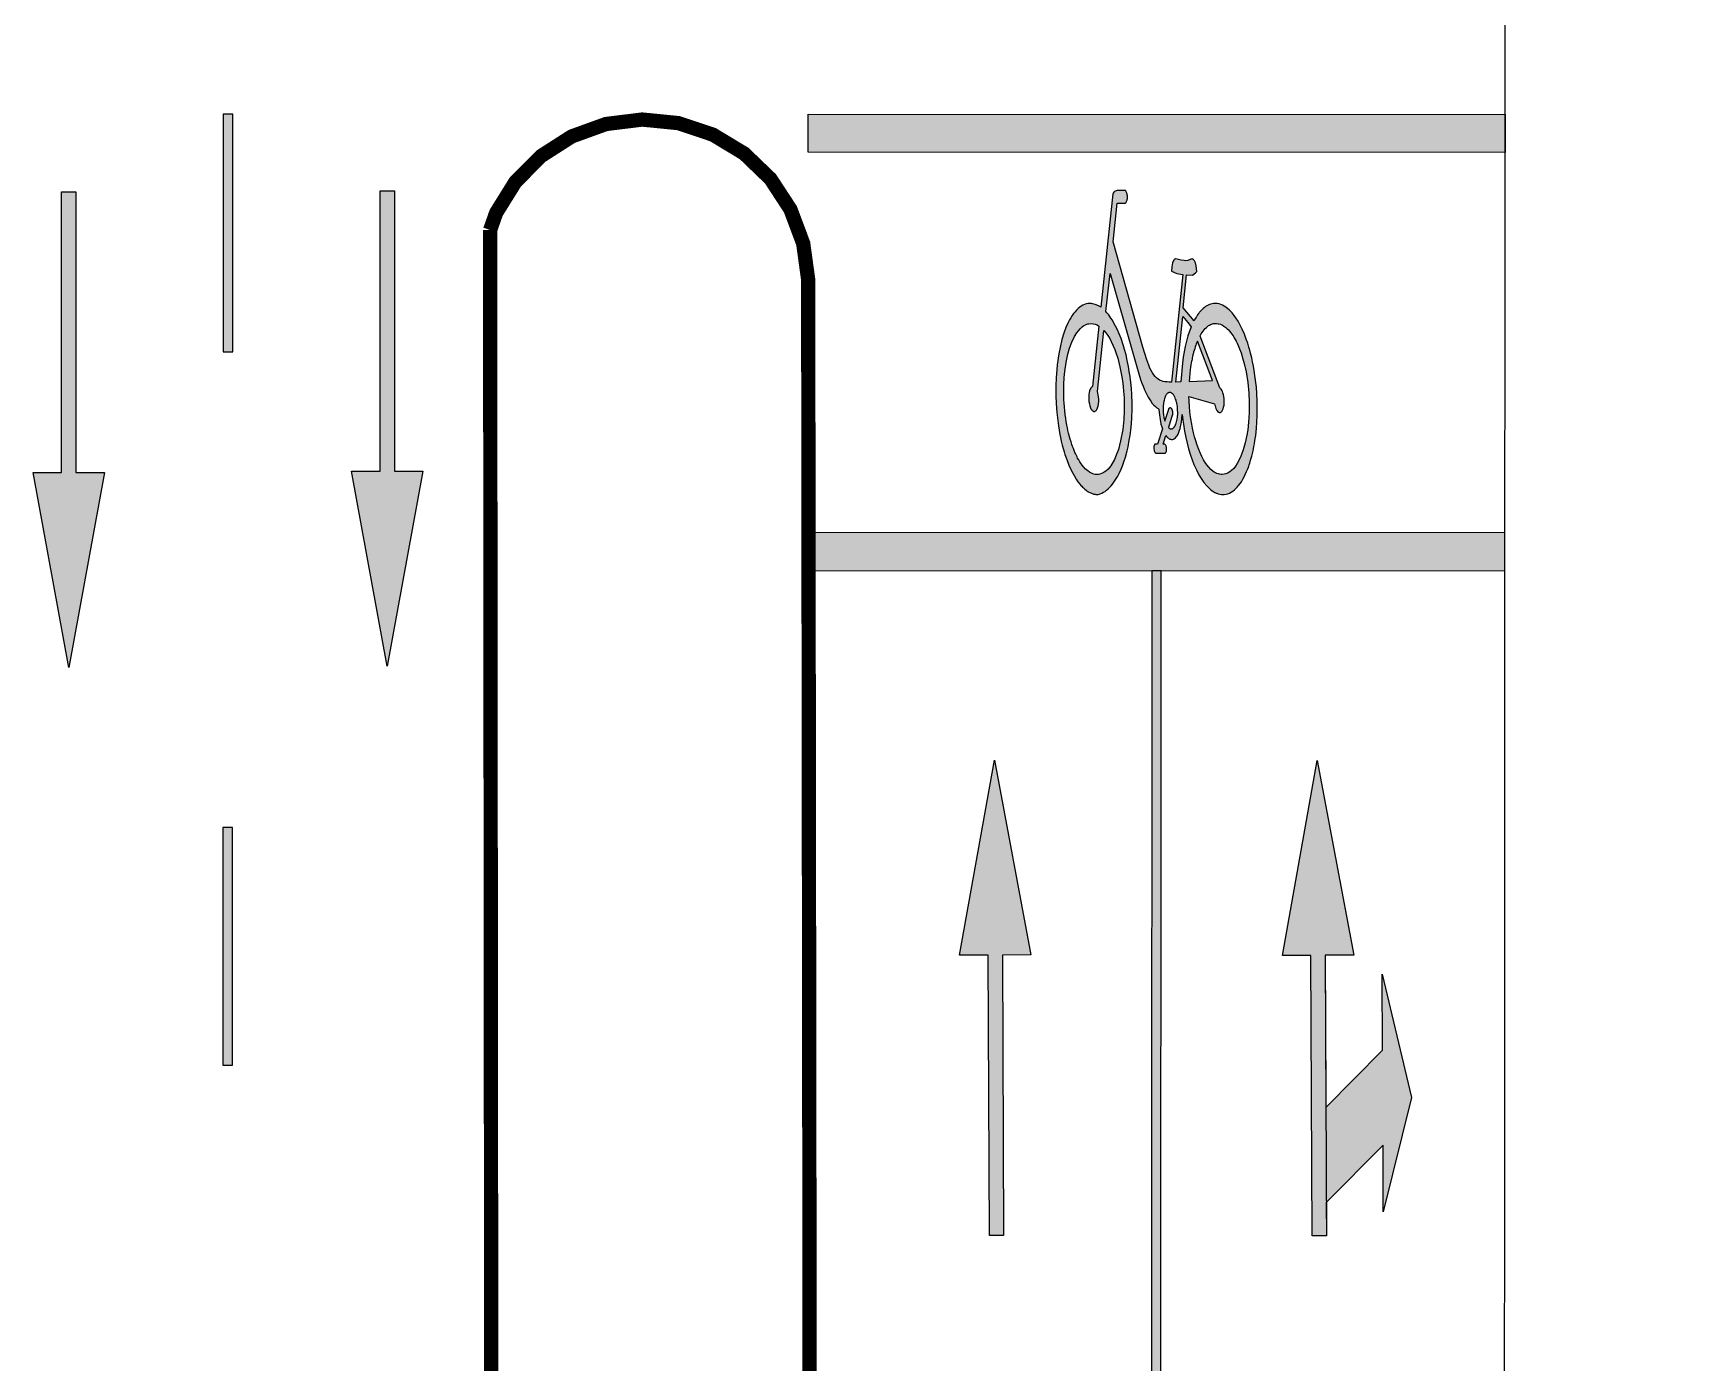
# Model space of a CAD drawing. Header units: metres. Extents: x 668617 to 675126, y 2286318 to 2293677.
# Drawn here: x 669012.93 to 669030.29, y 2287184.58 to 2287198.56 of the extents above; entities that cross this region are included whole.
import ezdxf

# ---------------------------------------------------------------- set-up
doc = ezdxf.new("R2010")
doc.units = ezdxf.units.M
doc.header["$MEASUREMENT"] = 0
for name, color, linetype in [('DMTG-PB-BANQUETAS', 251, 'Continuous'), ('DMTG-SH-CAJA BICI', 252, 'Continuous'), ('DMTG-SH-FLECHA FRENTE', 252, 'Continuous'), ('DMTG-SH-LINEA DISCONTINUA', 252, 'Continuous'), ('DMTG-SH-LINEA GUARNICION', 40, 'Continuous')]:
    doc.layers.add(name, color=color, linetype=linetype)

# ---------------------------------------------------------------- blocks, each defined once
blk = doc.blocks.new('*U192')
h = blk.add_hatch(color=252)
h.dxf.hatch_style = 1
h.paths.add_polyline_path([(7.328, -1.6), (7.328, -1.2), (0, -1.2), (0, -1.6)])
h.paths.add_polyline_path([(7.328, -5.6), (0, -5.6), (0, -6), (7.328, -6)])
h = blk.add_hatch(color=252)
h.dxf.hatch_style = 1
h.paths.add_polyline_path([(4.718, -4.135), (4.714, -4.07), (4.706, -3.997), (4.699, -3.947), (4.691, -3.895), (4.683, -3.847), (4.674, -3.802), (4.665, -3.761), (4.653, -3.712), (4.645, -3.681), (4.635, -3.647), (4.623, -3.607), (4.607, -3.563), (4.588, -3.512), (4.565, -3.459), (4.541, -3.411), (4.521, -3.375), (4.498, -3.339), (4.479, -3.314), (4.459, -3.288), (4.444, -3.272), (4.427, -3.256), (4.414, -3.244), (4.394, -3.228), (4.375, -3.216), (4.358, -3.207), (4.339, -3.199), (4.321, -3.194), (4.303, -3.191), (4.282, -3.189), (4.277, -3.189), (4.263, -3.19), (4.248, -3.192), (4.235, -3.196), (4.221, -3.201), (4.207, -3.207), (4.193, -3.214), (4.18, -3.222), (4.167, -3.232), (4.155, -3.242), (4.149, -3.247), (4.141, -3.255), (4.129, -3.268), (4.117, -3.282), (4.111, -3.289), (4.106, -3.296), (4.096, -3.31), (4.091, -3.317), (4.084, -3.328), (4.08, -3.334), (4.074, -3.345), (4.068, -3.354), (4.063, -3.364), (4.058, -3.373), (3.944, -3.236), (3.979, -2.887), (4.043, -2.893), (4.072, -2.867), (4.087, -2.852), (4.08, -2.795), (4.072, -2.763), (4.066, -2.749), (4.062, -2.741), (4.056, -2.733), (4.051, -2.728), (4.047, -2.724), (4.042, -2.722), (4.037, -2.721), (4.029, -2.722), (4.024, -2.724), (4.017, -2.728), (3.991, -2.737), (3.969, -2.74), (3.953, -2.739), (3.922, -2.734), (3.867, -2.719), (3.864, -2.72), (3.857, -2.723), (3.85, -2.728), (3.844, -2.735), (3.84, -2.743), (3.836, -2.752), (3.832, -2.763), (3.827, -2.784), (3.824, -2.805), (3.822, -2.85), (3.878, -2.875), (3.94, -2.883), (3.82, -4.015), (3.797, -4.015), (3.776, -4.014), (3.755, -4.012), (3.734, -4.008), (3.715, -4.002), (3.697, -3.994), (3.681, -3.985), (3.665, -3.972), (3.65, -3.958), (3.636, -3.941), (3.622, -3.92), (3.607, -3.894), (3.595, -3.871), (3.582, -3.838), (3.561, -3.781), (3.521, -3.649), (3.208, -2.542), (3.251, -2.133), (3.336, -2.133), (3.339, -2.13), (3.343, -2.124), (3.346, -2.119), (3.349, -2.113), (3.351, -2.106), (3.353, -2.102), (3.354, -2.096), (3.357, -2.085), (3.358, -2.068), (3.358, -2.057), (3.356, -2.047), (3.355, -2.04), (3.352, -2.03), (3.348, -2.022), (3.345, -2.016), (3.343, -2.011), (3.339, -2.005), (3.336, -2.002), (3.257, -2.002), (3.249, -2.003), (3.24, -2.004), (3.231, -2.008), (3.222, -2.013), (3.214, -2.02), (3.208, -2.031), (3.205, -2.037), (3.079, -3.227), (3.074, -3.224), (3.062, -3.217), (3.048, -3.211), (3.019, -3.201), (3.004, -3.197), (2.992, -3.194), (2.981, -3.191), (2.971, -3.19), (2.968, -3.189), (2.962, -3.19), (2.943, -3.191), (2.925, -3.195), (2.907, -3.201), (2.89, -3.208), (2.873, -3.218), (2.856, -3.23), (2.84, -3.243), (2.824, -3.259), (2.804, -3.281), (2.792, -3.296), (2.778, -3.317), (2.763, -3.339), (2.75, -3.362), (2.736, -3.389), (2.712, -3.443), (2.69, -3.503), (2.67, -3.57), (2.65, -3.651), (2.637, -3.719), (2.621, -3.834), (2.615, -3.886), (2.609, -3.967), (2.606, -4.058), (2.607, -4.162), (2.609, -4.242), (2.616, -4.336), (2.632, -4.477), (2.647, -4.567), (2.654, -4.598), (2.663, -4.639), (2.672, -4.679), (2.686, -4.726), (2.693, -4.751), (2.701, -4.777), (2.72, -4.832), (2.742, -4.889), (2.77, -4.95), (2.797, -5), (2.82, -5.036), (2.838, -5.064), (2.862, -5.093), (2.87, -5.102), (2.878, -5.112), (2.887, -5.121), (2.895, -5.128), (2.903, -5.135), (2.911, -5.143), (2.923, -5.152), (2.931, -5.158), (2.941, -5.165), (2.948, -5.169), (2.954, -5.172), (2.965, -5.178), (2.973, -5.181), (2.982, -5.185), (2.988, -5.188), (2.997, -5.19), (3.005, -5.193), (3.012, -5.194), (3.02, -5.196), (3.028, -5.197), (3.035, -5.198), (3.045, -5.198), (3.051, -5.197), (3.062, -5.194), (3.073, -5.191), (3.089, -5.184), (3.106, -5.175), (3.123, -5.165), (3.139, -5.153), (3.156, -5.139), (3.171, -5.125), (3.186, -5.108), (3.202, -5.09), (3.217, -5.07), (3.231, -5.049), (3.245, -5.027), (3.258, -5.004), (3.271, -4.979), (3.294, -4.93), (3.307, -4.896), (3.321, -4.856), (3.338, -4.805), (3.355, -4.74), (3.365, -4.697), (3.378, -4.628), (3.386, -4.579), (3.393, -4.521), (3.4, -4.456), (3.404, -4.387), (3.407, -4.304), (3.408, -4.237), (3.407, -4.208), (3.406, -4.178), (3.404, -4.139), (3.4, -4.091), (3.396, -4.044), (3.39, -3.992), (3.386, -3.956), (3.378, -3.906), (3.369, -3.851), (3.357, -3.79), (3.343, -3.729), (3.328, -3.673), (3.313, -3.623), (3.291, -3.558), (3.272, -3.509), (3.253, -3.466), (3.234, -3.427), (3.209, -3.381), (3.2, -3.366), (3.185, -3.343), (3.161, -3.309), (3.142, -3.287), (3.13, -3.274), (3.175, -2.873), (3.484, -3.953), (3.5, -3.998), (3.51, -4.028), (3.522, -4.06), (3.537, -4.096), (3.551, -4.126), (3.565, -4.154), (3.577, -4.176), (3.589, -4.197), (3.603, -4.218), (3.619, -4.24), (3.635, -4.258), (3.652, -4.274), (3.669, -4.287), (3.682, -4.295), (3.69, -4.299), (3.69, -4.307), (3.692, -4.332), (3.695, -4.362), (3.698, -4.386), (3.702, -4.414), (3.706, -4.432), (3.711, -4.457), (3.72, -4.488), (3.727, -4.508), (3.676, -4.667), (3.652, -4.667), (3.651, -4.667), (3.648, -4.67), (3.644, -4.673), (3.642, -4.678), (3.639, -4.684), (3.637, -4.691), (3.636, -4.698), (3.635, -4.716), (3.638, -4.733), (3.64, -4.74), (3.642, -4.747), (3.645, -4.753), (3.648, -4.758), (3.652, -4.761), (3.655, -4.764), (3.657, -4.764), (3.658, -4.764), (3.754, -4.764), (3.757, -4.763), (3.76, -4.76), (3.763, -4.756), (3.765, -4.75), (3.768, -4.743), (3.769, -4.736), (3.77, -4.72), (3.769, -4.702), (3.765, -4.687), (3.762, -4.681), (3.759, -4.675), (3.756, -4.671), (3.752, -4.669), (3.748, -4.667), (3.747, -4.667), (3.733, -4.667), (3.762, -4.579), (3.768, -4.587), (3.782, -4.601), (3.789, -4.607), (3.796, -4.611), (3.803, -4.615), (3.811, -4.617), (3.819, -4.618), (3.822, -4.619), (3.825, -4.619), (3.831, -4.618), (3.842, -4.616), (3.853, -4.61), (3.863, -4.603), (3.872, -4.593), (3.881, -4.582), (3.888, -4.569), (3.896, -4.553), (3.907, -4.521), (3.912, -4.504), (3.92, -4.47), (3.926, -4.433), (3.93, -4.399), (3.932, -4.383), (3.933, -4.372), (3.934, -4.358), (3.941, -4.417), (3.947, -4.46), (3.96, -4.533), (3.972, -4.598), (3.986, -4.659), (4.002, -4.719), (4.022, -4.783), (4.058, -4.881), (4.084, -4.939), (4.111, -4.991), (4.135, -5.031), (4.163, -5.071), (4.193, -5.108), (4.215, -5.129), (4.233, -5.145), (4.246, -5.155), (4.26, -5.166), (4.266, -5.169), (4.279, -5.177), (4.291, -5.182), (4.297, -5.185), (4.312, -5.19), (4.33, -5.195), (4.347, -5.197), (4.356, -5.198), (4.363, -5.198), (4.369, -5.198), (4.377, -5.197), (4.396, -5.194), (4.414, -5.189), (4.431, -5.183), (4.449, -5.174), (4.467, -5.162), (4.483, -5.15), (4.498, -5.135), (4.514, -5.12), (4.53, -5.101), (4.544, -5.081), (4.557, -5.063), (4.573, -5.037), (4.585, -5.013), (4.598, -4.988), (4.612, -4.957), (4.619, -4.94), (4.624, -4.926), (4.63, -4.911), (4.634, -4.9), (4.638, -4.887), (4.645, -4.867), (4.654, -4.838), (4.66, -4.816), (4.667, -4.793), (4.673, -4.767), (4.679, -4.739), (4.684, -4.716), (4.689, -4.693), (4.694, -4.664), (4.699, -4.631), (4.707, -4.576), (4.715, -4.501), (4.72, -4.436), (4.722, -4.366), (4.724, -4.316), (4.722, -4.217)])
h.paths.add_polyline_path([(4.275, -4.243), (4.278, -4.257), (4.28, -4.267), (4.283, -4.279), (4.288, -4.293), (4.294, -4.306), (4.298, -4.313), (4.301, -4.318), (4.308, -4.327), (4.316, -4.333), (4.324, -4.336), (4.328, -4.337), (4.333, -4.337), (4.337, -4.335), (4.342, -4.333), (4.347, -4.329), (4.351, -4.324), (4.355, -4.319), (4.358, -4.312), (4.365, -4.296), (4.37, -4.278), (4.374, -4.257), (4.376, -4.234), (4.376, -4.209), (4.375, -4.191), (4.372, -4.167), (4.368, -4.148), (4.363, -4.13), (4.358, -4.115), (4.351, -4.101), (4.344, -4.09), (4.336, -4.082), (4.331, -4.078), (4.121, -3.531), (4.133, -3.51), (4.153, -3.481), (4.165, -3.466), (4.177, -3.452), (4.188, -3.44), (4.199, -3.431), (4.21, -3.422), (4.22, -3.416), (4.231, -3.41), (4.241, -3.405), (4.252, -3.402), (4.263, -3.399), (4.274, -3.398), (4.286, -3.398), (4.293, -3.399), (4.311, -3.402), (4.319, -3.404), (4.335, -3.408), (4.356, -3.417), (4.372, -3.426), (4.393, -3.441), (4.407, -3.454), (4.419, -3.466), (4.432, -3.481), (4.445, -3.496), (4.457, -3.512), (4.469, -3.53), (4.481, -3.551), (4.491, -3.568), (4.501, -3.586), (4.511, -3.607), (4.522, -3.632), (4.537, -3.666), (4.553, -3.709), (4.569, -3.76), (4.586, -3.821), (4.605, -3.906), (4.623, -4.021), (4.634, -4.133), (4.639, -4.226), (4.639, -4.34), (4.632, -4.437), (4.623, -4.519), (4.614, -4.574), (4.598, -4.654), (4.575, -4.727), (4.549, -4.804), (4.512, -4.873), (4.493, -4.901), (4.476, -4.923), (4.454, -4.945), (4.435, -4.959), (4.419, -4.97), (4.404, -4.977), (4.392, -4.981), (4.376, -4.985), (4.354, -4.987), (4.344, -4.987), (4.328, -4.985), (4.315, -4.982), (4.3, -4.976), (4.272, -4.962), (4.257, -4.951), (4.237, -4.934), (4.214, -4.91), (4.195, -4.885), (4.177, -4.861), (4.16, -4.833), (4.141, -4.797), (4.126, -4.766), (4.108, -4.723), (4.092, -4.68), (4.077, -4.635), (4.064, -4.591), (4.053, -4.548), (4.043, -4.502), (4.034, -4.459), (4.025, -4.403), (4.019, -4.359), (4.015, -4.324), (4.011, -4.277), (4.006, -4.208), (4.005, -4.167)], flags=16)
h.paths.add_polyline_path([(4.007, -4.009), (4.009, -3.97), (4.014, -3.922), (4.018, -3.886), (4.021, -3.86), (4.025, -3.833), (4.029, -3.815), (4.031, -3.801), (4.034, -3.788), (4.037, -3.773), (4.039, -3.759), (4.043, -3.745), (4.046, -3.73), (4.05, -3.717), (4.054, -3.7), (4.059, -3.683), (4.065, -3.665), (4.071, -3.645), (4.076, -3.629), (4.082, -3.614), (4.089, -3.598), (4.094, -3.585), (4.252, -3.998)], flags=16)
h.paths.add_polyline_path([(3.918, -4.013), (3.868, -4.015), (3.94, -3.327), (3.992, -3.388), (4.029, -3.436), (3.994, -3.53), (3.966, -3.643), (3.944, -3.754), (3.936, -3.816)], flags=16)
h.paths.add_polyline_path([(3.869, -4.207), (3.872, -4.22), (3.876, -4.234), (3.881, -4.259), (3.883, -4.272), (3.885, -4.287), (3.886, -4.311), (3.887, -4.334), (3.887, -4.349), (3.885, -4.381), (3.884, -4.387), (3.881, -4.405), (3.878, -4.421), (3.875, -4.435), (3.871, -4.447), (3.868, -4.455), (3.865, -4.464), (3.862, -4.47), (3.858, -4.477), (3.852, -4.486), (3.846, -4.494), (3.84, -4.499), (3.837, -4.501), (3.834, -4.503), (3.827, -4.506), (3.821, -4.508), (3.813, -4.507), (3.806, -4.506), (3.799, -4.502), (3.793, -4.498), (3.789, -4.494), (3.83, -4.365), (3.831, -4.362), (3.831, -4.358), (3.832, -4.353), (3.832, -4.35), (3.832, -4.343), (3.832, -4.336), (3.832, -4.333), (3.831, -4.329), (3.831, -4.323), (3.83, -4.318), (3.829, -4.315), (3.828, -4.312), (3.827, -4.308), (3.826, -4.304), (3.825, -4.301), (3.823, -4.298), (3.821, -4.295), (3.819, -4.292), (3.817, -4.289), (3.816, -4.288), (3.814, -4.286), (3.814, -4.286), (3.813, -4.285), (3.812, -4.285), (3.812, -4.285), (3.811, -4.284), (3.81, -4.284), (3.81, -4.284), (3.809, -4.284), (3.809, -4.284), (3.808, -4.284), (3.807, -4.284), (3.806, -4.284), (3.806, -4.284), (3.805, -4.284), (3.804, -4.285), (3.803, -4.285), (3.802, -4.286), (3.801, -4.286), (3.8, -4.287), (3.799, -4.288), (3.798, -4.29), (3.797, -4.291), (3.796, -4.293), (3.795, -4.295), (3.794, -4.297), (3.793, -4.301), (3.753, -4.427), (3.748, -4.41), (3.742, -4.388), (3.738, -4.36), (3.735, -4.336), (3.734, -4.318), (3.733, -4.3), (3.734, -4.268), (3.737, -4.239), (3.74, -4.221), (3.743, -4.208), (3.748, -4.189), (3.751, -4.18), (3.754, -4.173), (3.756, -4.168), (3.759, -4.161), (3.763, -4.153), (3.768, -4.146), (3.774, -4.138), (3.781, -4.132), (3.787, -4.128), (3.794, -4.125), (3.802, -4.124), (3.81, -4.125), (3.817, -4.128), (3.823, -4.131), (3.829, -4.136), (3.834, -4.141), (3.839, -4.147), (3.845, -4.155), (3.852, -4.168), (3.859, -4.181), (3.865, -4.196)], flags=16)
h.paths.add_polyline_path([(3.323, -4.181), (3.324, -4.243), (3.324, -4.321), (3.32, -4.41), (3.31, -4.513), (3.287, -4.633), (3.263, -4.726), (3.241, -4.785), (3.221, -4.831), (3.183, -4.897), (3.155, -4.931), (3.133, -4.952), (3.115, -4.964), (3.102, -4.972), (3.086, -4.979), (3.07, -4.984), (3.055, -4.987), (3.038, -4.988), (3.021, -4.987), (3.007, -4.984), (2.989, -4.978), (2.974, -4.971), (2.958, -4.962), (2.941, -4.951), (2.927, -4.939), (2.915, -4.927), (2.904, -4.915), (2.897, -4.907), (2.883, -4.891), (2.872, -4.875), (2.859, -4.855), (2.846, -4.834), (2.835, -4.816), (2.829, -4.803), (2.822, -4.789), (2.812, -4.768), (2.806, -4.755), (2.797, -4.735), (2.79, -4.716), (2.782, -4.695), (2.774, -4.672), (2.766, -4.646), (2.757, -4.617), (2.75, -4.593), (2.74, -4.555), (2.733, -4.526), (2.727, -4.496), (2.722, -4.47), (2.715, -4.432), (2.709, -4.394), (2.704, -4.359), (2.699, -4.314), (2.696, -4.279), (2.693, -4.236), (2.691, -4.205), (2.69, -4.176), (2.689, -4.118), (2.69, -4.04), (2.694, -3.967), (2.701, -3.906), (2.714, -3.81), (2.733, -3.721), (2.75, -3.661), (2.775, -3.596), (2.803, -3.536), (2.826, -3.499), (2.842, -3.477), (2.864, -3.453), (2.883, -3.435), (2.901, -3.422), (2.916, -3.414), (2.932, -3.408), (2.943, -3.404), (2.953, -3.402), (2.976, -3.399), (2.998, -3.402), (3.019, -3.407), (3.038, -3.415), (3.057, -3.427), (2.991, -4.064), (2.986, -4.066), (2.982, -4.069), (2.978, -4.073), (2.974, -4.079), (2.966, -4.092), (2.961, -4.107), (2.956, -4.126), (2.953, -4.147), (2.951, -4.169), (2.951, -4.195), (2.953, -4.22), (2.958, -4.245), (2.963, -4.267), (2.97, -4.287), (2.975, -4.296), (2.979, -4.303), (2.983, -4.309), (2.985, -4.312), (2.988, -4.315), (2.993, -4.32), (2.998, -4.323), (3.003, -4.325), (3.009, -4.326), (3.014, -4.325), (3.019, -4.323), (3.024, -4.32), (3.029, -4.316), (3.033, -4.31), (3.037, -4.303), (3.041, -4.296), (3.044, -4.288), (3.05, -4.268), (3.054, -4.246), (3.056, -4.221), (3.056, -4.195), (3.054, -4.172), (3.051, -4.151), (3.047, -4.132), (3.042, -4.114), (3.11, -3.472), (3.131, -3.498), (3.151, -3.526), (3.172, -3.559), (3.188, -3.591), (3.206, -3.629), (3.225, -3.673), (3.24, -3.714), (3.256, -3.765), (3.268, -3.81), (3.279, -3.856), (3.29, -3.908), (3.297, -3.942), (3.306, -4.002), (3.313, -4.063), (3.318, -4.113)], flags=16)
at = {"color": 252}
for points in [[(0, -1.2), (7.328, -1.2), (7.328, -1.6), (0, -1.6)], [(0, -6), (7.328, -6), (7.328, -5.6), (0, -5.6)]]:
    blk.add_lwpolyline(points, close=True, dxfattribs=at)
for points in [[(3.82, -4.015), (3.797, -4.015), (3.776, -4.014), (3.755, -4.012), (3.734, -4.008), (3.715, -4.002), (3.697, -3.994), (3.681, -3.985), (3.665, -3.972), (3.65, -3.958), (3.636, -3.941), (3.622, -3.92), (3.607, -3.894), (3.595, -3.871), (3.582, -3.838), (3.561, -3.781), (3.521, -3.649), (3.208, -2.542), (3.251, -2.133), (3.336, -2.133), (3.339, -2.13), (3.343, -2.124), (3.346, -2.119), (3.349, -2.113), (3.351, -2.106), (3.353, -2.102), (3.354, -2.096), (3.357, -2.085), (3.358, -2.068), (3.358, -2.057), (3.356, -2.047), (3.355, -2.04), (3.352, -2.03), (3.348, -2.022), (3.345, -2.016), (3.343, -2.011), (3.339, -2.005), (3.336, -2.002), (3.257, -2.002), (3.249, -2.003), (3.24, -2.004), (3.231, -2.008), (3.222, -2.013), (3.214, -2.02), (3.208, -2.031), (3.205, -2.037), (3.079, -3.227), (3.074, -3.224), (3.062, -3.217), (3.048, -3.211), (3.019, -3.201), (3.004, -3.197), (2.992, -3.194), (2.981, -3.191), (2.971, -3.19), (2.968, -3.189), (2.962, -3.19), (2.943, -3.191), (2.925, -3.195), (2.907, -3.201), (2.89, -3.208), (2.873, -3.218), (2.856, -3.23), (2.84, -3.243), (2.824, -3.259), (2.804, -3.281), (2.792, -3.296), (2.778, -3.317), (2.763, -3.339), (2.75, -3.362), (2.736, -3.389), (2.712, -3.443), (2.69, -3.503), (2.67, -3.57), (2.65, -3.651), (2.637, -3.719), (2.621, -3.834), (2.615, -3.886), (2.609, -3.967), (2.606, -4.058), (2.607, -4.162), (2.609, -4.242), (2.616, -4.336), (2.632, -4.477), (2.647, -4.567), (2.654, -4.598), (2.663, -4.639), (2.672, -4.679), (2.686, -4.726), (2.693, -4.751), (2.701, -4.777), (2.72, -4.832), (2.742, -4.889), (2.77, -4.95), (2.797, -5), (2.82, -5.036), (2.838, -5.064), (2.862, -5.093), (2.87, -5.102), (2.878, -5.112), (2.887, -5.121), (2.895, -5.128), (2.903, -5.135), (2.911, -5.143), (2.923, -5.152), (2.931, -5.158), (2.941, -5.165), (2.948, -5.169), (2.954, -5.172), (2.965, -5.178), (2.973, -5.181), (2.982, -5.185), (2.988, -5.188), (2.997, -5.19), (3.005, -5.193), (3.012, -5.194), (3.02, -5.196), (3.028, -5.197), (3.035, -5.198), (3.045, -5.198), (3.051, -5.197), (3.062, -5.194), (3.073, -5.191), (3.089, -5.184), (3.106, -5.175), (3.123, -5.165), (3.139, -5.153), (3.156, -5.139), (3.171, -5.125), (3.186, -5.108), (3.202, -5.09), (3.217, -5.07), (3.231, -5.049), (3.245, -5.027), (3.258, -5.004), (3.271, -4.979), (3.294, -4.93), (3.307, -4.896), (3.321, -4.856), (3.338, -4.805), (3.355, -4.74), (3.365, -4.697), (3.378, -4.628), (3.386, -4.579), (3.393, -4.521), (3.4, -4.456), (3.404, -4.387), (3.407, -4.304), (3.408, -4.237), (3.407, -4.208), (3.406, -4.178), (3.404, -4.139), (3.4, -4.091), (3.396, -4.044), (3.39, -3.992), (3.386, -3.956), (3.378, -3.906), (3.369, -3.851), (3.357, -3.79), (3.343, -3.729), (3.328, -3.673), (3.313, -3.623), (3.291, -3.558), (3.272, -3.509), (3.253, -3.466), (3.234, -3.427), (3.209, -3.381), (3.2, -3.366), (3.185, -3.343), (3.161, -3.309), (3.142, -3.287), (3.13, -3.274), (3.175, -2.873), (3.484, -3.953), (3.5, -3.998), (3.51, -4.028), (3.522, -4.06), (3.537, -4.096), (3.551, -4.126), (3.565, -4.154), (3.577, -4.176), (3.589, -4.197), (3.603, -4.218), (3.619, -4.24), (3.635, -4.258), (3.652, -4.274), (3.669, -4.287), (3.682, -4.295), (3.69, -4.299), (3.69, -4.307), (3.692, -4.332), (3.695, -4.362), (3.698, -4.386), (3.702, -4.414), (3.706, -4.432), (3.711, -4.457), (3.72, -4.488), (3.727, -4.508), (3.676, -4.667), (3.652, -4.667), (3.651, -4.667), (3.648, -4.67), (3.644, -4.673), (3.642, -4.678), (3.639, -4.684), (3.637, -4.691), (3.636, -4.698), (3.635, -4.716), (3.638, -4.733), (3.64, -4.74), (3.642, -4.747), (3.645, -4.753), (3.648, -4.758), (3.652, -4.761), (3.655, -4.764), (3.657, -4.764), (3.658, -4.764), (3.754, -4.764), (3.757, -4.763), (3.76, -4.76), (3.763, -4.756), (3.765, -4.75), (3.768, -4.743), (3.769, -4.736), (3.77, -4.72), (3.769, -4.702), (3.765, -4.687), (3.762, -4.681), (3.759, -4.675), (3.756, -4.671), (3.752, -4.669), (3.748, -4.667), (3.747, -4.667), (3.733, -4.667), (3.762, -4.579), (3.768, -4.587), (3.782, -4.601), (3.789, -4.607), (3.796, -4.611), (3.803, -4.615), (3.811, -4.617), (3.819, -4.618), (3.822, -4.619), (3.825, -4.619), (3.831, -4.618), (3.842, -4.616), (3.853, -4.61), (3.863, -4.603), (3.872, -4.593), (3.881, -4.582), (3.888, -4.569), (3.896, -4.553), (3.907, -4.521), (3.912, -4.504), (3.92, -4.47), (3.926, -4.433), (3.93, -4.399), (3.932, -4.383), (3.933, -4.372), (3.934, -4.358), (3.941, -4.417), (3.947, -4.46), (3.96, -4.533), (3.972, -4.598), (3.986, -4.659), (4.002, -4.719), (4.022, -4.783), (4.058, -4.881), (4.084, -4.939), (4.111, -4.991), (4.135, -5.031), (4.163, -5.071), (4.193, -5.108), (4.215, -5.129), (4.233, -5.145), (4.246, -5.155), (4.26, -5.166), (4.266, -5.169), (4.279, -5.177), (4.291, -5.182), (4.297, -5.185), (4.312, -5.19), (4.33, -5.195), (4.347, -5.197), (4.356, -5.198), (4.363, -5.198), (4.369, -5.198), (4.377, -5.197), (4.396, -5.194), (4.414, -5.189), (4.431, -5.183), (4.449, -5.174), (4.467, -5.162), (4.483, -5.15), (4.498, -5.135), (4.514, -5.12), (4.53, -5.101), (4.544, -5.081), (4.557, -5.063), (4.569, -5.042), (4.573, -5.037), (4.585, -5.013), (4.598, -4.988), (4.612, -4.957), (4.619, -4.94), (4.624, -4.926), (4.63, -4.911), (4.634, -4.9), (4.638, -4.887), (4.645, -4.867), (4.654, -4.838), (4.66, -4.816), (4.667, -4.793), (4.673, -4.767), (4.679, -4.739), (4.684, -4.716), (4.689, -4.693), (4.694, -4.664), (4.699, -4.631), (4.707, -4.576), (4.715, -4.501), (4.72, -4.436), (4.722, -4.366), (4.724, -4.316), (4.722, -4.217), (4.718, -4.135), (4.714, -4.07), (4.706, -3.997), (4.699, -3.947), (4.691, -3.895), (4.683, -3.847), (4.674, -3.802), (4.665, -3.761), (4.653, -3.712), (4.645, -3.681), (4.635, -3.647), (4.623, -3.607), (4.607, -3.563), (4.588, -3.512), (4.565, -3.459), (4.541, -3.411), (4.521, -3.375), (4.498, -3.339), (4.479, -3.314), (4.459, -3.288), (4.444, -3.272), (4.427, -3.256), (4.414, -3.244), (4.394, -3.228), (4.375, -3.216), (4.358, -3.207), (4.339, -3.199), (4.321, -3.194), (4.303, -3.191), (4.282, -3.189), (4.277, -3.189), (4.263, -3.19), (4.248, -3.192), (4.235, -3.196), (4.221, -3.201), (4.207, -3.207), (4.193, -3.214), (4.18, -3.222), (4.167, -3.232), (4.155, -3.242), (4.149, -3.247), (4.141, -3.255), (4.129, -3.268), (4.117, -3.282), (4.111, -3.289), (4.106, -3.296), (4.096, -3.31), (4.091, -3.317), (4.084, -3.328), (4.08, -3.334), (4.074, -3.345), (4.068, -3.354), (4.063, -3.364), (4.058, -3.373), (3.944, -3.236), (3.979, -2.887), (4.043, -2.893), (4.072, -2.867), (4.087, -2.852), (4.08, -2.795), (4.072, -2.763), (4.066, -2.749), (4.062, -2.741), (4.056, -2.733), (4.051, -2.728), (4.047, -2.724), (4.042, -2.722), (4.037, -2.721), (4.029, -2.722), (4.024, -2.724), (4.021, -2.725), (4.016, -2.728), (3.991, -2.737), (3.969, -2.74), (3.953, -2.739), (3.922, -2.734), (3.867, -2.719), (3.864, -2.72), (3.857, -2.723), (3.85, -2.728), (3.844, -2.735), (3.84, -2.743), (3.836, -2.752), (3.832, -2.763), (3.827, -2.784), (3.824, -2.805), (3.822, -2.85), (3.878, -2.875), (3.94, -2.883), (3.82, -4.015)], [(3.057, -3.427), (2.991, -4.064), (2.986, -4.066), (2.982, -4.069), (2.978, -4.073), (2.974, -4.079), (2.966, -4.092), (2.961, -4.107), (2.956, -4.126), (2.953, -4.147), (2.951, -4.169), (2.951, -4.195), (2.953, -4.22), (2.958, -4.245), (2.963, -4.267), (2.97, -4.287), (2.975, -4.296), (2.979, -4.303), (2.983, -4.309), (2.985, -4.312), (2.988, -4.315), (2.993, -4.32), (2.998, -4.323), (3.003, -4.325), (3.009, -4.326), (3.014, -4.325), (3.019, -4.323), (3.024, -4.32), (3.029, -4.316), (3.033, -4.31), (3.037, -4.303), (3.041, -4.296), (3.044, -4.288), (3.05, -4.268), (3.054, -4.246), (3.056, -4.221), (3.056, -4.195), (3.054, -4.172), (3.051, -4.151), (3.047, -4.132), (3.042, -4.114), (3.11, -3.472), (3.131, -3.498), (3.151, -3.526), (3.172, -3.559), (3.188, -3.591), (3.206, -3.629), (3.225, -3.673), (3.24, -3.714), (3.256, -3.765), (3.268, -3.81), (3.279, -3.856), (3.29, -3.908), (3.297, -3.942), (3.306, -4.002), (3.313, -4.063), (3.318, -4.113), (3.323, -4.181), (3.324, -4.243), (3.324, -4.321), (3.32, -4.41), (3.31, -4.513), (3.287, -4.633), (3.263, -4.726), (3.241, -4.785), (3.221, -4.831), (3.183, -4.897), (3.155, -4.931), (3.133, -4.952), (3.115, -4.964), (3.102, -4.972), (3.086, -4.979), (3.07, -4.984), (3.055, -4.987), (3.038, -4.988), (3.021, -4.987), (3.007, -4.984), (2.989, -4.978), (2.974, -4.971), (2.958, -4.962), (2.941, -4.951), (2.927, -4.939), (2.915, -4.927), (2.904, -4.915), (2.897, -4.907), (2.883, -4.891), (2.872, -4.875), (2.859, -4.855), (2.846, -4.834), (2.835, -4.816), (2.829, -4.803), (2.822, -4.789), (2.812, -4.768), (2.806, -4.755), (2.797, -4.735), (2.79, -4.716), (2.782, -4.695), (2.774, -4.672), (2.766, -4.646), (2.757, -4.617), (2.75, -4.593), (2.74, -4.555), (2.733, -4.526), (2.727, -4.496), (2.722, -4.47), (2.715, -4.432), (2.709, -4.394), (2.704, -4.359), (2.699, -4.314), (2.696, -4.279), (2.693, -4.236), (2.691, -4.205), (2.69, -4.176), (2.689, -4.118), (2.69, -4.04), (2.694, -3.967), (2.701, -3.906), (2.714, -3.81), (2.733, -3.721), (2.75, -3.661), (2.775, -3.596), (2.803, -3.536), (2.826, -3.499), (2.842, -3.477), (2.864, -3.453), (2.883, -3.435), (2.901, -3.422), (2.916, -3.414), (2.932, -3.408), (2.943, -3.404), (2.953, -3.402), (2.976, -3.399), (2.998, -3.402), (3.019, -3.407), (3.038, -3.415), (3.057, -3.427)], [(3.868, -4.015), (3.94, -3.327), (3.992, -3.388), (4.029, -3.436), (3.994, -3.53), (3.966, -3.643), (3.944, -3.754), (3.936, -3.816), (3.918, -4.013), (3.868, -4.015)], [(4.005, -4.167), (4.275, -4.243), (4.275, -4.245), (4.278, -4.257), (4.28, -4.267), (4.283, -4.279), (4.288, -4.293), (4.294, -4.306), (4.298, -4.313), (4.301, -4.318), (4.308, -4.327), (4.316, -4.333), (4.324, -4.336), (4.328, -4.337), (4.333, -4.337), (4.337, -4.335), (4.342, -4.333), (4.347, -4.329), (4.351, -4.324), (4.355, -4.319), (4.358, -4.312), (4.365, -4.296), (4.37, -4.278), (4.374, -4.257), (4.376, -4.234), (4.376, -4.209), (4.375, -4.191), (4.372, -4.167), (4.368, -4.148), (4.363, -4.13), (4.358, -4.115), (4.351, -4.101), (4.344, -4.09), (4.336, -4.082), (4.332, -4.079), (4.33, -4.077), (4.121, -3.532), (4.121, -3.53), (4.133, -3.51), (4.153, -3.481), (4.165, -3.466), (4.177, -3.452), (4.188, -3.44), (4.199, -3.431), (4.21, -3.422), (4.22, -3.416), (4.231, -3.41), (4.241, -3.405), (4.252, -3.402), (4.263, -3.399), (4.274, -3.398), (4.286, -3.398), (4.293, -3.399), (4.311, -3.402), (4.319, -3.404), (4.335, -3.408), (4.356, -3.417), (4.372, -3.426), (4.393, -3.441), (4.407, -3.454), (4.419, -3.466), (4.432, -3.481), (4.445, -3.496), (4.457, -3.512), (4.469, -3.53), (4.481, -3.551), (4.491, -3.568), (4.501, -3.586), (4.511, -3.607), (4.522, -3.632), (4.537, -3.666), (4.553, -3.709), (4.569, -3.76), (4.586, -3.821), (4.605, -3.906), (4.623, -4.021), (4.634, -4.133), (4.639, -4.226), (4.639, -4.34), (4.632, -4.437), (4.623, -4.519), (4.614, -4.574), (4.598, -4.654), (4.575, -4.727), (4.549, -4.804), (4.512, -4.873), (4.493, -4.901), (4.476, -4.923), (4.454, -4.945), (4.435, -4.959), (4.419, -4.97), (4.404, -4.977), (4.392, -4.981), (4.376, -4.985), (4.354, -4.987), (4.344, -4.987), (4.328, -4.985), (4.315, -4.982), (4.3, -4.976), (4.272, -4.962), (4.257, -4.951), (4.237, -4.934), (4.214, -4.91), (4.195, -4.885), (4.177, -4.861), (4.16, -4.833), (4.141, -4.797), (4.126, -4.766), (4.108, -4.723), (4.092, -4.68), (4.077, -4.635), (4.064, -4.591), (4.053, -4.548), (4.043, -4.502), (4.034, -4.459), (4.025, -4.403), (4.019, -4.359), (4.015, -4.324), (4.011, -4.277), (4.006, -4.208), (4.005, -4.167)], [(4.007, -4.009), (4.252, -3.998), (4.094, -3.585), (4.089, -3.598), (4.082, -3.614), (4.076, -3.629), (4.071, -3.645), (4.065, -3.665), (4.059, -3.683), (4.054, -3.7), (4.05, -3.717), (4.046, -3.73), (4.043, -3.745), (4.039, -3.759), (4.037, -3.773), (4.034, -3.788), (4.031, -3.801), (4.029, -3.815), (4.025, -3.833), (4.021, -3.86), (4.018, -3.886), (4.014, -3.922), (4.009, -3.97), (4.007, -4.009)], [(3.753, -4.427), (3.793, -4.301), (3.794, -4.297), (3.795, -4.295), (3.796, -4.293), (3.797, -4.291), (3.798, -4.29), (3.799, -4.288), (3.8, -4.287), (3.801, -4.286), (3.802, -4.286), (3.803, -4.285), (3.804, -4.285), (3.805, -4.284), (3.806, -4.284), (3.806, -4.284), (3.807, -4.284), (3.808, -4.284), (3.809, -4.284), (3.809, -4.284), (3.81, -4.284), (3.81, -4.284), (3.811, -4.284), (3.812, -4.285), (3.812, -4.285), (3.813, -4.285), (3.814, -4.286), (3.814, -4.286), (3.816, -4.288), (3.817, -4.289), (3.819, -4.292), (3.821, -4.295), (3.823, -4.298), (3.825, -4.301), (3.826, -4.304), (3.827, -4.308), (3.828, -4.312), (3.829, -4.315), (3.83, -4.318), (3.83, -4.322), (3.831, -4.323), (3.831, -4.329), (3.832, -4.333), (3.832, -4.336), (3.832, -4.343), (3.832, -4.35), (3.832, -4.353), (3.831, -4.358), (3.831, -4.362), (3.83, -4.365), (3.789, -4.494), (3.792, -4.497), (3.795, -4.499), (3.797, -4.501), (3.799, -4.502), (3.801, -4.503), (3.802, -4.504), (3.803, -4.504), (3.805, -4.505), (3.806, -4.505), (3.807, -4.506), (3.809, -4.506), (3.81, -4.507), (3.812, -4.507), (3.813, -4.507), (3.815, -4.507), (3.816, -4.507), (3.818, -4.507), (3.819, -4.507), (3.819, -4.507), (3.82, -4.507), (3.821, -4.507), (3.822, -4.507), (3.823, -4.507), (3.823, -4.507), (3.825, -4.507), (3.825, -4.507), (3.826, -4.506), (3.827, -4.506), (3.828, -4.506), (3.829, -4.505), (3.83, -4.505), (3.83, -4.505), (3.831, -4.505), (3.831, -4.504), (3.832, -4.504), (3.833, -4.504), (3.834, -4.503), (3.834, -4.503), (3.835, -4.502), (3.836, -4.502), (3.837, -4.501), (3.837, -4.501), (3.838, -4.5), (3.839, -4.5), (3.84, -4.499), (3.842, -4.497), (3.844, -4.496), (3.845, -4.494), (3.848, -4.491), (3.85, -4.488), (3.853, -4.485), (3.858, -4.477), (3.862, -4.47), (3.865, -4.464), (3.868, -4.455), (3.871, -4.447), (3.875, -4.435), (3.878, -4.421), (3.881, -4.405), (3.884, -4.387), (3.885, -4.381), (3.887, -4.349), (3.887, -4.334), (3.886, -4.311), (3.885, -4.287), (3.883, -4.272), (3.881, -4.259), (3.876, -4.234), (3.872, -4.22), (3.869, -4.207), (3.865, -4.196), (3.859, -4.181), (3.852, -4.168), (3.845, -4.155), (3.839, -4.147), (3.834, -4.141), (3.831, -4.138), (3.827, -4.135), (3.825, -4.132), (3.822, -4.131), (3.819, -4.129), (3.815, -4.127), (3.812, -4.126), (3.809, -4.125), (3.807, -4.125), (3.805, -4.125), (3.802, -4.124), (3.799, -4.125), (3.795, -4.125), (3.792, -4.126), (3.789, -4.128), (3.785, -4.129), (3.783, -4.131), (3.78, -4.133), (3.777, -4.136), (3.774, -4.138), (3.772, -4.141), (3.768, -4.146), (3.765, -4.15), (3.762, -4.155), (3.76, -4.16), (3.758, -4.164), (3.756, -4.168), (3.754, -4.173), (3.751, -4.18), (3.748, -4.189), (3.743, -4.208), (3.74, -4.221), (3.737, -4.239), (3.734, -4.268), (3.733, -4.3), (3.734, -4.318), (3.735, -4.336), (3.738, -4.36), (3.742, -4.388), (3.748, -4.41), (3.753, -4.427)]]:
    blk.add_lwpolyline(points)
at = {"color": 254}
blk.add_lwpolyline([(3.173, -2.34), (3.173, -2.34)], dxfattribs=at)
blk = doc.blocks.new('*U30')
for points in [[(0, -0.05), (30, -0.05), (30, 0.05), (0, 0.05)], [(95, -0.05), (97.5, -0.05), (97.5, 0.05), (95, 0.05)], [(102.5, -0.05), (105, -0.05), (105, 0.05), (102.5, 0.05)]]:
    blk.add_hatch(color=252).paths.add_polyline_path(points)
for points in [[(0, -0.05), (30, -0.05), (30, 0.05), (0, 0.05)], [(95, -0.05), (97.5, -0.05), (97.5, 0.05), (95, 0.05)], [(102.5, -0.05), (105, -0.05), (105, 0.05), (102.5, 0.05)]]:
    blk.add_lwpolyline(points, close=True)
blk = doc.blocks.new('*U46')
blk.add_hatch(color=252).paths.add_polyline_path([(4.216, 5.827), (3.841, 3.777), (4.141, 3.777), (4.141, 0.827), (4.291, 0.827), (4.291, 3.777), (4.591, 3.777)])
at = {"color": 252}
blk.add_lwpolyline([(4.216, 5.827), (3.841, 3.777), (4.141, 3.777), (4.141, 0.827), (4.291, 0.827), (4.291, 3.777), (4.591, 3.777), (4.216, 5.827)], dxfattribs=at)
blk = doc.blocks.new('*U45')
blk.add_hatch(color=252).paths.add_polyline_path([(4.073, 6.05), (3.698, 4), (3.998, 4), (3.998, 1.05), (4.148, 1.05), (4.148, 4), (4.448, 4)])
at = {"color": 252}
blk.add_lwpolyline([(4.073, 6.05), (3.698, 4), (3.998, 4), (3.998, 1.05), (4.148, 1.05), (4.148, 4), (4.448, 4), (4.073, 6.05)], dxfattribs=at)
blk = doc.blocks.new('*U50')
blk.add_hatch(color=252).paths.add_polyline_path([(7.935, -5.765), (7.56, -7.815), (7.86, -7.815), (7.86, -10.765), (8.01, -10.765), (8.01, -7.815), (8.31, -7.815)])
at = {"color": 252}
blk.add_lwpolyline([(7.935, -5.765), (7.56, -7.815), (7.86, -7.815), (7.86, -10.765), (8.01, -10.765), (8.01, -7.815), (8.31, -7.815), (7.935, -5.765)], dxfattribs=at)
blk = doc.blocks.new('*U51')
blk.add_hatch(color=252).paths.add_polyline_path([(4.163, -0.666), (3.788, -2.716), (4.088, -2.716), (4.088, -5.666), (4.238, -5.666), (4.238, -2.716), (4.538, -2.716)])
at = {"color": 252}
blk.add_lwpolyline([(4.163, -0.666), (3.788, -2.716), (4.088, -2.716), (4.088, -5.666), (4.238, -5.666), (4.238, -2.716), (4.538, -2.716), (4.163, -0.666)], dxfattribs=at)
blk = doc.blocks.new('*U212')
blk.add_hatch(color=252).paths.add_polyline_path([(7.86, -10.415), (7.86, -10.765), (8.01, -10.765), (8.01, -7.815), (8.31, -7.815), (7.935, -5.765), (7.56, -7.815), (7.86, -7.815), (7.86, -9.415), (7.26, -8.815), (7.26, -8.015), (6.96, -9.315), (7.26, -10.515), (7.26, -9.815)])
at = {"color": 252}
blk.add_lwpolyline([(7.86, -10.415), (7.86, -10.765), (8.01, -10.765), (8.01, -7.815), (8.31, -7.815), (7.935, -5.765), (7.56, -7.815), (7.86, -7.815), (7.86, -9.415), (7.26, -8.815), (7.26, -8.015), (6.96, -9.315), (7.26, -10.515), (7.26, -9.815)], close=True, dxfattribs=at)

msp = doc.modelspace()

# ---------------------------------------------------------------- linework, layer by layer
at = {"layer": 'DMTG-PB-BANQUETAS', "flags": 128}
for points in [[(669133.3084, 2287093.09553), (669034.71929, 2287092.3602), (669033.99243, 2287092.38157), (669033.27216, 2287092.48389), (669032.56849, 2287092.66609), (669031.88837, 2287092.92411), (669031.2418, 2287093.2559), (669030.63575, 2287093.65738), (669030.07718, 2287094.12352), (669029.57504, 2287094.64924), (669029.13329, 2287095.22651), (669028.75889, 2287095.85029), (669028.45475, 2287096.51056), (669028.37106, 2287097.28244), (669028.37133, 2287098.01786), (669028.40947, 2287198.98196)], [(669017.73743, 2287196.49139), (669017.80076, 2287196.67192), (669018.00317, 2287196.99744), (669018.27319, 2287197.26945), (669018.59572, 2287197.47608), (669018.95569, 2287197.60642), (669019.33605, 2287197.65362), (669019.71778, 2287197.6158), (669020.08089, 2287197.49412), (669020.40944, 2287197.29569), (669020.68548, 2287197.02964), (669020.89512, 2287196.70908), (669021.02948, 2287196.35008), (669021.08168, 2287195.97069), (669021.20941, 2287099.47112)], [(669017.83086, 2287099.54506), (669017.73743, 2287196.49139)]]:
    msp.add_lwpolyline(points, dxfattribs=at)
at = {"layer": 'DMTG-SH-LINEA GUARNICION', "const_width": 0.15}
for points in [[(669017.73743, 2287196.49139), (669017.80076, 2287196.67192), (669018.00317, 2287196.99744), (669018.27319, 2287197.26945), (669018.59572, 2287197.47608), (669018.95569, 2287197.60642), (669019.33605, 2287197.65362), (669019.71778, 2287197.6158), (669020.08089, 2287197.49412), (669020.40944, 2287197.29569), (669020.68548, 2287197.02964), (669020.89512, 2287196.70908), (669021.02948, 2287196.35008), (669021.08168, 2287195.97069), (669021.20941, 2287099.47112)], [(669017.83086, 2287099.54506), (669017.73743, 2287196.49139)]]:
    msp.add_lwpolyline(points, dxfattribs=at)

# ---------------------------------------------------------------- block references
at = {"layer": 'DMTG-SH-CAJA BICI', "rotation": 359.9779564356231}
msp.add_blockref('*U192', (669021.08174, 2287198.91017), dxfattribs=at)
msp.add_blockref('*U192', (669021.08174, 2287198.91017), dxfattribs=at)
at = {"layer": 'DMTG-SH-FLECHA FRENTE', "xscale": -1}
for name, p, rotation in [('*U46', (669009.09133, 2287197.72013), 179.9948266878015), ('*U46', (669009.09133, 2287197.72013), 179.9948266878015), ('*U45', (669012.58382, 2287197.95584), 179.9948266878015), ('*U45', (669012.58382, 2287197.95584), 179.9948266878015), ('*U51', (669027.20048, 2287191.60173), 0.2455886453547862), ('*U51', (669027.20048, 2287191.60173), 0.2455886453547862), ('*U212', (669034.34328, 2287196.71409), 0.2478432591301427), ('*U50', (669034.34328, 2287196.71409), 0.2478432591301427)]:
    msp.add_blockref(name, p, dxfattribs=dict(at, rotation=rotation))
at = {"layer": 'DMTG-SH-LINEA DISCONTINUA'}
for p, rotation in [((669014.94207, 2287092.71018), 89.97835725205515), ((669014.94207, 2287092.71018), 89.97835725205515), ((669024.74332, 2287192.90872), 269.9783572529741), ((669024.74332, 2287192.90872), 269.9783572529741)]:
    msp.add_blockref('*U30', p, dxfattribs=dict(at, rotation=rotation))

doc.saveas('drawing.dxf')
